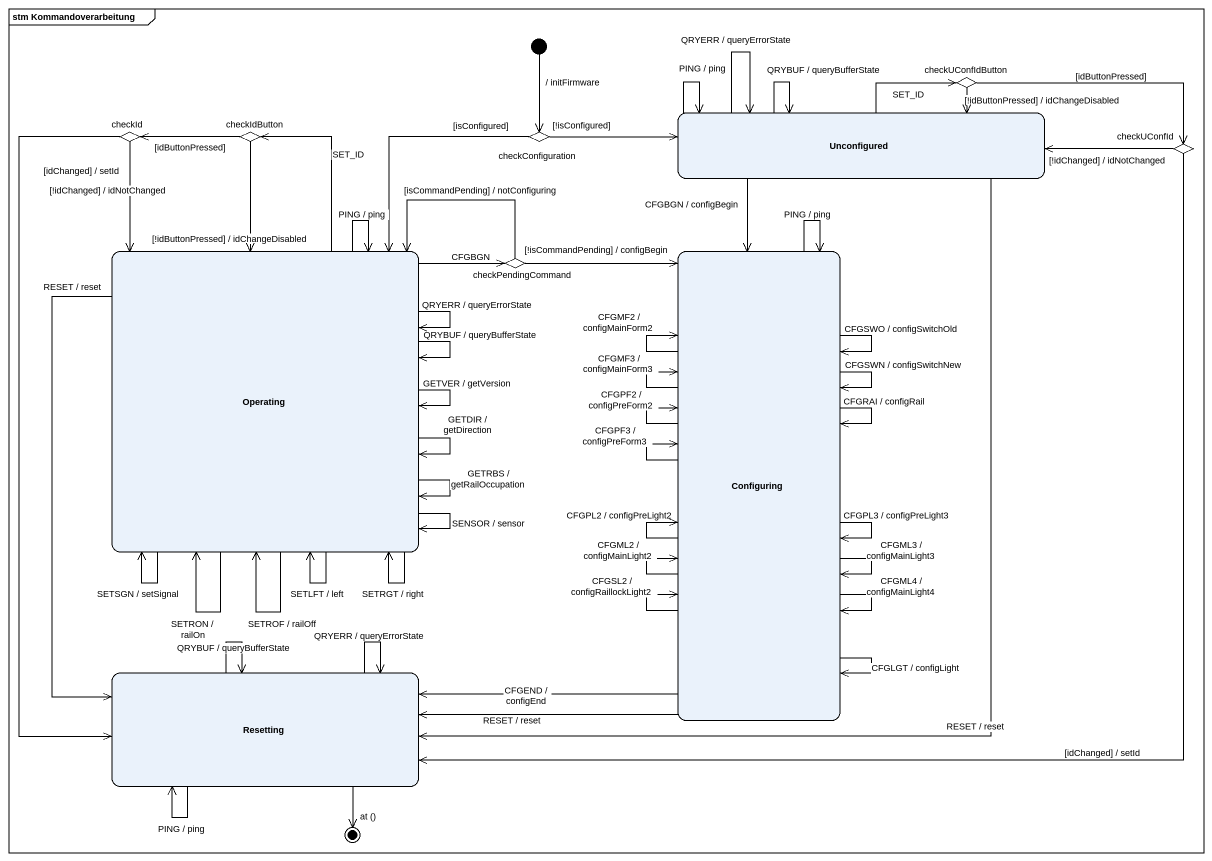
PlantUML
@startuml
mainframe stm Kommandoverarbeitung
hide empty description
state checkUConfIdButton <<choice>>
state checkId <<choice>>
state checkIdButton <<choice>>
state checkConfiguration <<choice>>
state Unconfigured
state checkUConfId <<choice>>
state Operating
state checkPendingCommand <<choice>>
state Configuring
state Resetting
[*] --> checkConfiguration : / initFirmware
checkUConfIdButton --> Unconfigured : [!idButtonPressed] / idChangeDisabled
checkUConfIdButton -right-> checkUConfId : [idButtonPressed]
checkId --> Operating : [!idChanged] / idNotChanged
checkId --> Resetting : [idChanged] / setId
checkIdButton -left-> checkId : [idButtonPressed]
checkIdButton --> Operating : [!idButtonPressed] / idChangeDisabled
checkConfiguration -right-> Unconfigured : [!isConfigured]
checkConfiguration --> Operating : [isConfigured]
Unconfigured -up-> checkUConfIdButton : SET_ID
Unconfigured --> Unconfigured : PING / ping
Unconfigured --> Unconfigured : QRYERR / queryErrorState
Unconfigured --> Unconfigured : QRYBUF / queryBufferState
Unconfigured --> Configuring : CFGBGN / configBegin
Unconfigured --> Resetting : RESET / reset
checkUConfId -left-> Unconfigured : [!idChanged] / idNotChanged
checkUConfId --> Resetting : [idChanged] / setId
Operating -up-> checkIdButton : SET_ID
Operating --> Operating : SETRGT / right
Operating --> Operating : PING / ping
Operating --> Operating : SETLFT / left
Operating --> Operating : SETSGN / setSignal
Operating --> Operating : SETRON / railOn
Operating --> Operating : SETROF / railOff
Operating --> Operating : QRYBUF / queryBufferState
Operating --> Operating : QRYERR / queryErrorState
Operating --> Operating : GETDIR / getDirection
Operating --> Operating : GETRBS / getRailOccupation
Operating --> Operating : GETVER / getVersion
Operating --> Operating : SENSOR / sensor
Operating -right-> checkPendingCommand : CFGBGN
Operating --> Resetting : RESET / reset
checkPendingCommand -left-> Operating : [isCommandPending] / notConfiguring
checkPendingCommand --> Configuring : [!isCommandPending] / configBegin
Configuring --> Configuring : PING / ping
Configuring --> Configuring : CFGSWN / configSwitchNew
Configuring --> Configuring : CFGSWO / configSwitchOld
Configuring --> Configuring : CFGRAI / configRail
Configuring --> Configuring : CFGMF2 / configMainForm2
Configuring --> Configuring : CFGMF3 / configMainForm3
Configuring --> Configuring : CFGPF2 / configPreForm2
Configuring --> Configuring : CFGPF3 / configPreForm3
Configuring --> Configuring : CFGPL2 / configPreLight2
Configuring --> Configuring : CFGML2 / configMainLight2
Configuring --> Configuring : CFGSL2 / configRaillockLight2
Configuring --> Configuring : CFGPL3 / configPreLight3
Configuring --> Configuring : CFGML3 / configMainLight3
Configuring --> Configuring : CFGML4 / configMainLight4
Configuring --> Configuring : CFGLGT / configLight
Configuring -left-> Resetting : CFGEND / configEnd
Configuring -left-> Resetting : RESET / reset
Resetting --> Resetting : PING / ping
Resetting --> Resetting : QRYBUF / queryBufferState
Resetting --> Resetting : QRYERR / queryErrorState
Resetting --> [*] : at ()
@enduml
